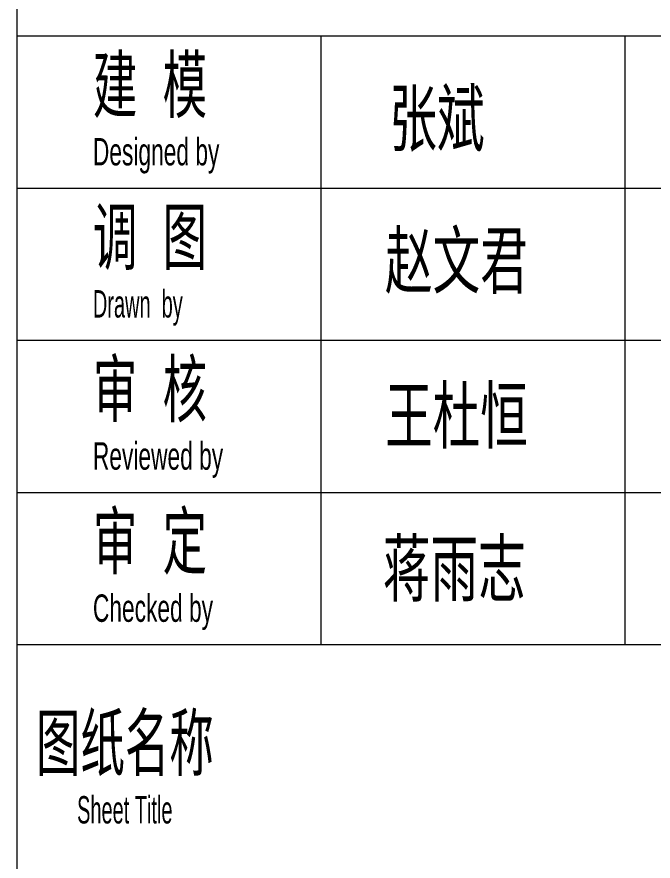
# Model space of a CAD drawing. Header units: millimetres. Extents: x 24 to 5990, y 50 to 4250.
# Drawn here: x 5399 to 5694.5, y 937.9 to 1329.8 of the extents above; entities that cross this region are included whole.
import ezdxf

# ---------------------------------------------------------------- set-up
doc = ezdxf.new("R2010")
doc.units = ezdxf.units.MM
doc.linetypes.add('XKITLINE00', pattern=[0])
doc.layers.add('OtherObjectType', color=1, linetype='Continuous', lineweight=0)
doc.styles.add('$TD_AUDIT_GENERATED_(CA)', font='ARIAL.TTF')
doc.styles.add('Arial', font='arial.ttf')

# ---------------------------------------------------------------- blocks, each defined once
blk = doc.blocks.new('*A5')
at = {"layer": 'OtherObjectType', "color": 7, "linetype": 'XKITLINE00', "lineweight": 0}
for p, q in [((5399, 4202.98), (5399, 96)), ((5399, 1320.9), (5939.69, 1320.9)), ((5540.26, 1038.38), (5540.26, 1320.9)), ((5681.52, 1038.38), (5681.52, 1320.9)), ((5399, 1250.27), (5939.69, 1250.27)), ((5399, 1179.64), (5939.69, 1179.64)), ((5399, 1109.01), (5939.69, 1109.01)), ((5399, 1038.38), (5939.69, 1038.38))]:
    blk.add_line(p, q, dxfattribs=at)
at = {"layer": 'OtherObjectType', "color": 7}
for s, height, style, width, p in [('\\M+5BDA8  \\M+5C4A3', 25.4268, '$TD_AUDIT_GENERATED_(CA)', 0.595, (5434.31, 1285.59)), ('\\M+5D5C5\\M+5B1F3', 25.4268, 'Arial', 0.6375, (5572, 1270)), ('Designed by', 12.7134, '$TD_AUDIT_GENERATED_(CA)', 0.595, (5434.31, 1260.82)), ('\\M+5B5F7  \\M+5CDBC', 25.4268, '$TD_AUDIT_GENERATED_(CA)', 0.595, (5434.31, 1214.96)), ('\\M+5D5D4\\M+5CEC4\\M+5BEFD', 25.4268, 'Arial', 0.6375, (5570, 1204)), ('Drawn  by', 12.713, '$TD_AUDIT_GENERATED_(CA)', 0.522006, (5434.31, 1190.19)), ('\\M+5C9F3  \\M+5BACB', 25.4268, '$TD_AUDIT_GENERATED_(CA)', 0.595, (5434.31, 1144.33)), ('\\M+5CDF5\\M+5B6C5\\M+5BAE3', 25.4268, 'Arial', 0.6375, (5570, 1132)), ('Reviewed by', 12.7134, '$TD_AUDIT_GENERATED_(CA)', 0.595, (5434.31, 1119.56)), ('\\M+5C9F3  \\M+5B6A8', 25.4268, '$TD_AUDIT_GENERATED_(CA)', 0.595, (5434.31, 1073.7)), ('\\M+5BDAF\\M+5D3EA\\M+5D6BE', 25.4268, 'Arial', 0.6375, (5569, 1061)), ('Checked by', 12.713, '$TD_AUDIT_GENERATED_(CA)', 0.595, (5434.31, 1048.93)), ('\\M+5CDBC\\M+5D6BD\\M+5C3FB\\M+5B3C6', 25.4268, '$TD_AUDIT_GENERATED_(CA)', 0.595, (5407.9, 980.1)), ('Sheet Title', 12.7134, '$TD_AUDIT_GENERATED_(CA)', 0.522006, (5426.97, 955.32))]:
    blk.add_text(s, height=height, dxfattribs=dict(at, style=style, width=width)).set_placement(p)

msp = doc.modelspace()

# ---------------------------------------------------------------- block references
at = {"lineweight": 0}
msp.add_blockref('*A5', (0, 0), dxfattribs=at)

doc.saveas('drawing.dxf')
